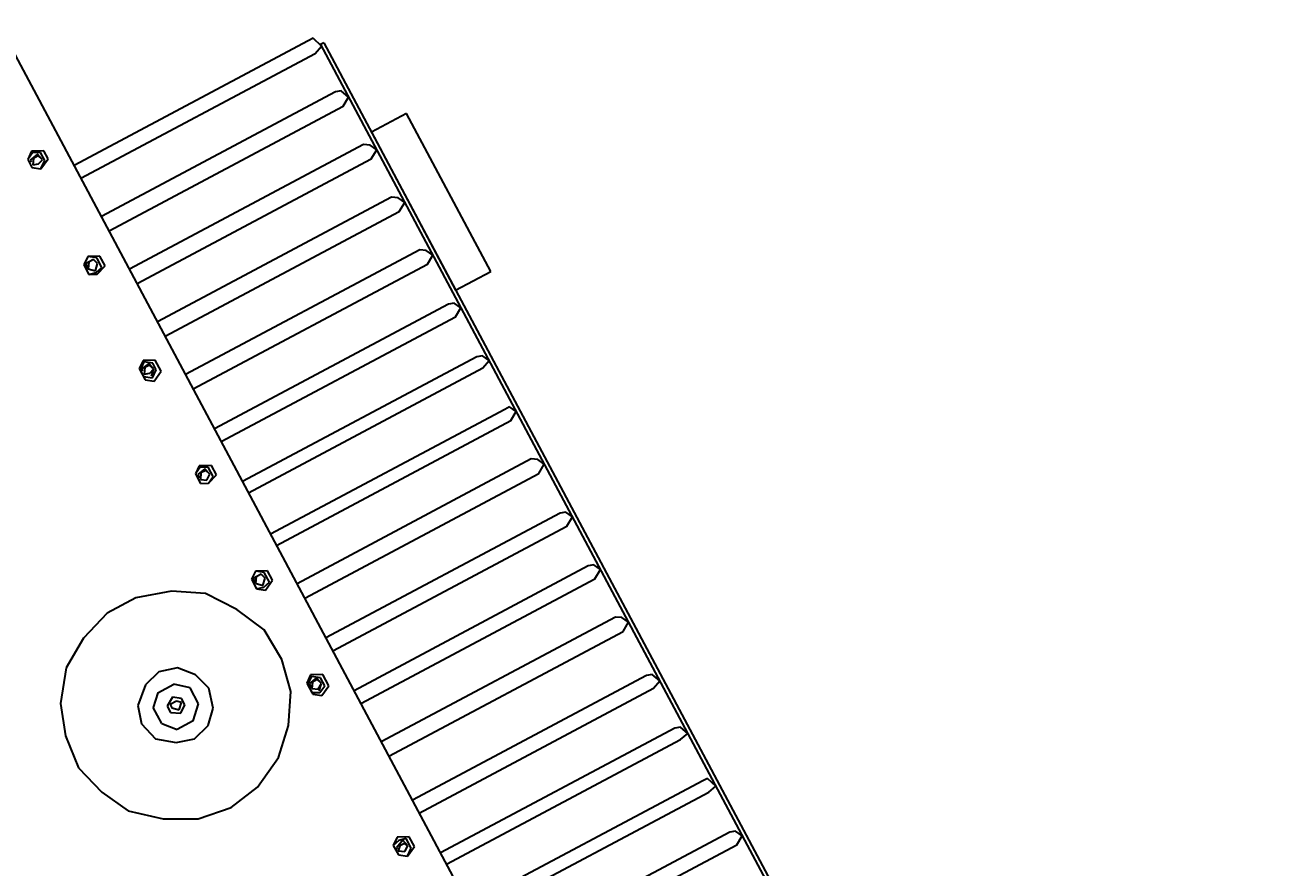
# Model space of a CAD drawing. Extents: x 5370511 to 5386565, y 1010429 to 1053793.
# Drawn here: x 5379991.437 to 5379993.08, y 1040738.265 to 1040739.375 of the extents above; entities that cross this region are included whole.
import ezdxf
from ezdxf import colors
from ezdxf.entities.mleader import LeaderData, LeaderLine
from ezdxf.math import Vec2, Vec3

# ---------------------------------------------------------------- set-up
doc = ezdxf.new("R2010")
doc.units = 0
doc.layers.get('0').update_dxf_attribs({"linetype": 'CONTINUOUS'})
for name, color, linetype, lineweight in [('ЭС (09)', 7, 'CONTINUOUS', 13), ('ЭС (тонкий)', 7, 'CONTINUOUS', 25), ('ЭС сети', 1, 'CONTINUOUS', 50)]:
    doc.layers.add(name, color=color, linetype=linetype, lineweight=lineweight)
doc.styles.add('ГОСТ_НИПИ', font='gost_nipi.shx', dxfattribs={"oblique": 15})

# ---------------------------------------------------------------- blocks, each defined once
blk = doc.blocks.new('A$C073B76A8')
at = {"layer": 'ЭС (09)', "ltscale": 0.35, "transparency": 33554687}
h = blk.add_hatch(dxfattribs=at)
h.set_pattern_fill('ANSI37', color=256, scale=0.4999999999999999, angle=-210.0000000000104)
h.set_pattern_definition([(194.9999999999895, (9382.436294134515, -8685.7157042559), (0.4108752340999714, -1.533407249233971), []), (284.9999999999895, (9382.436294134515, -8685.7157042559), (1.533407249233971, 0.4108752340999714), [])])
h.paths.add_polyline_path([(0, 0), (0.7500000000019895, 1.299038105675493), (-14.99010720082833, 10.38659323515151), (-15.74010720082845, 9.087555129475618)])
at = {"transparency": 33554687}
for p, q in [((-14.99010720082833, 10.38659323515151), (-15.74010720082873, 9.087555129475106)), ((0.7500000000019895, 1.299038105675493), (-14.99010720082839, 10.38659323515145))]:
    blk.add_line(p, q, dxfattribs=at)
at = {"linetype": 'Continuous', "transparency": 33554687}
for p, q in [((-15.74010720082725, 9.087555129477664), (0, 0)), ((0, 0), (0.7500000000019895, 1.299038105675493))]:
    blk.add_line(p, q, dxfattribs=at)
blk = doc.blocks.new('A$C277B5DBA')
for points in [[(-7.161476594470756, 3.716365231989563), (-7.161476594470727, 30.68098132412837)], [(-6.898512179153201, 29.08406691075732), (-6.755077043525802, 29.15557054120672)], [(-6.898512179153201, 28.9648941933416), (-6.898512179153201, 29.08406691075732)], [(-6.850700467277477, 29.08406691075732), (-6.755077043525802, 29.13173599772359)], [(-6.850700467277477, 28.9648941933416), (-6.850700467277477, 29.08406691075732)], [(-6.826794611339565, 28.98872873682468), (-6.802888755401611, 29.08406691075732)], [(-6.802888755401611, 29.08406691075732), (-6.683359475711896, 29.06023236727425)], [(-6.755077043525802, 29.15557054120672), (-6.659453619773998, 29.08406691075732)], [(-6.755077043525802, 29.13173599772359), (-6.659453619773998, 29.08406691075732)], [(-6.659453619773998, 29.08406691075732), (-6.659453619773998, 28.9648941933416)], [(-6.659453619773998, 29.08406691075732), (-6.659453619773998, 28.9648941933416)], [(-6.755077043525802, 28.8933905628922), (-6.898512179153201, 28.9648941933416)], [(-6.755077043525802, 28.8933905628922), (-6.850700467277477, 28.9648941933416)], [(-6.826794611339565, 28.98872873682468), (-6.802888755401611, 29.06023236727425)], [(-6.755077043525802, 28.9648941933416), (-6.826794611339565, 28.98872873682468)], [(-6.755077043525802, 28.9648941933416), (-6.826794611339565, 28.98872873682468)], [(-6.802888755401611, 29.06023236727425), (-6.731171187587719, 29.06023236727425)], [(-6.683359475711896, 28.98872873682468), (-6.755077043525802, 28.9648941933416)], [(-6.659453619773998, 28.9648941933416), (-6.755077043525802, 28.8933905628922)], [(-6.659453619773998, 28.9648941933416), (-6.755077043525802, 28.8933905628922)], [(-6.731171187587719, 29.06023236727425), (-6.683359475711896, 28.98872873682468)], [(-6.683359475711896, 29.06023236727425), (-6.683359475711896, 29.03639782379106)], [(-10.82407840891346, 28.60737604109432), (-10.82407840891348, 5.766135971540372)], [(-10.82407840891346, 28.60737604109432), (-10.77626669703757, 28.60737604109432)], [(-10.77626669703757, 28.58354149761119), (-10.72845498516178, 28.72654875851016)], [(-10.77626669703757, 28.60737604109432), (-10.77626669703758, 5.766135971540372)], [(-10.72845498516178, 28.72654875851016), (-10.6567374173479, 28.72654875851016)], [(-10.6567374173479, 28.72654875851016), (-7.161476594470727, 28.72654875851016)], [(-10.6567374173479, 28.53587241064498), (-10.77626669703757, 28.58354149761119)], [(-7.161476594470727, 28.53587241064498), (-10.6567374173479, 28.53587241064498)], [(-10.77626669703757, 27.82083610615053), (-10.72845498516178, 27.94000882356614)], [(-10.72845498516178, 27.94000882356614), (-10.6567374173479, 27.96384336704933)], [(-10.6567374173479, 27.96384336704933), (-7.161476594470727, 27.96384336704933)], [(-10.6567374173479, 27.74933247570085), (-10.77626669703757, 27.82083610615053)], [(-7.161476594470727, 27.74933247570085), (-10.6567374173479, 27.74933247570085)], [(-6.898512179153201, 27.51098704086946), (-6.755077043525802, 27.58249067131886)], [(-6.898512179153201, 27.36797977997049), (-6.898512179153201, 27.51098704086946)], [(-6.850700467277477, 27.51098704086946), (-6.755077043525802, 27.58249067131886)], [(-6.850700467277477, 27.36797977997049), (-6.850700467277477, 27.51098704086946)], [(-6.826794611339565, 27.43948341042), (-6.802888755401611, 27.51098704086946)], [(-6.826794611339565, 27.43948341042), (-6.802888755401611, 27.51098704086946)], [(-6.755077043525802, 27.36797977997049), (-6.826794611339565, 27.43948341042)], [(-6.755077043525802, 27.36797977997049), (-6.826794611339565, 27.43948341042)], [(-6.802888755401611, 27.51098704086946), (-6.731171187587719, 27.51098704086946)], [(-6.802888755401611, 27.51098704086946), (-6.683359475711896, 27.51098704086946)], [(-6.755077043525802, 27.58249067131886), (-6.659453619773998, 27.51098704086946)], [(-6.755077043525802, 27.58249067131886), (-6.659453619773998, 27.51098704086946)], [(-6.683359475711896, 27.43948341042), (-6.755077043525802, 27.36797977997049)], [(-6.731171187587719, 27.51098704086946), (-6.683359475711896, 27.43948341042)], [(-6.683359475711896, 27.51098704086946), (-6.683359475711896, 27.43948341042)], [(-6.659453619773998, 27.51098704086946), (-6.659453619773998, 27.36797977997049)], [(-6.659453619773998, 27.51098704086946), (-6.659453619773998, 27.36797977997049)], [(-11.35000723954811, 24.91302180120613), (-11.35000723954811, 27.27264160603784)], [(-11.35000723954811, 27.27264160603784), (-10.82407840891346, 27.27264160603784)], [(-10.82407840891346, 27.27264160603784), (-10.82407840891346, 24.91302180120613)], [(-6.755077043525802, 27.32031069300422), (-6.898512179153201, 27.36797977997049)], [(-6.755077043525802, 27.34414523648747), (-6.850700467277477, 27.36797977997049)], [(-6.659453619773998, 27.36797977997049), (-6.755077043525802, 27.34414523648747)], [(-6.659453619773998, 27.36797977997049), (-6.755077043525802, 27.32031069300422)], [(-10.77626669703757, 27.03429617120651), (-10.72845498516178, 27.12963434513916)], [(-10.72845498516178, 27.12963434513916), (-10.6567374173479, 27.17730343210531)], [(-10.6567374173479, 27.17730343210531), (-7.161476594470727, 27.17730343210531)], [(-10.6567374173479, 26.96279254075706), (-10.77626669703757, 27.03429617120651)], [(-7.161476594470727, 26.96279254075706), (-10.6567374173479, 26.96279254075706)], [(-10.77626669703757, 26.2477562362625), (-10.72845498516178, 26.34309441019503)], [(-10.72845498516178, 26.34309441019503), (-10.6567374173479, 26.39076349716141)], [(-10.6567374173479, 26.39076349716141), (-7.161476594470727, 26.39076349716141)], [(-10.6567374173479, 26.17625260581315), (-10.77626669703757, 26.2477562362625)], [(-7.161476594470727, 26.17625260581315), (-10.6567374173479, 26.17625260581315)], [(-6.898512179153201, 25.96174171446473), (-6.755077043525802, 26.03324534491413)], [(-6.898512179153201, 25.7948999100828), (-6.898512179153201, 25.96174171446473)], [(-6.850700467277477, 25.93790717098148), (-6.755077043525802, 26.00941080143111)], [(-6.826794611339565, 25.86640354053203), (-6.802888755401611, 25.96174171446473)], [(-6.802888755401611, 25.96174171446473), (-6.683359475711896, 25.93790717098148)], [(-6.755077043525802, 26.03324534491413), (-6.659453619773998, 25.96174171446473)], [(-6.755077043525802, 26.00941080143111), (-6.659453619773998, 25.93790717098148)], [(-6.659453619773998, 25.96174171446473), (-6.659453619773998, 25.7948999100828)], [(-6.755077043525802, 25.72339627963323), (-6.898512179153201, 25.7948999100828)], [(-6.850700467277477, 25.84256899704895), (-6.850700467277477, 25.93790717098148)], [(-6.755077043525802, 25.77106536659949), (-6.850700467277477, 25.84256899704895)], [(-6.826794611339565, 25.86640354053203), (-6.802888755401611, 25.93790717098148)], [(-6.755077043525802, 25.84256899704895), (-6.826794611339565, 25.86640354053203)], [(-6.755077043525802, 25.7948999100828), (-6.826794611339565, 25.86640354053203)], [(-6.802888755401611, 25.93790717098148), (-6.731171187587719, 25.93790717098148)], [(-6.683359475711896, 25.86640354053203), (-6.755077043525802, 25.84256899704895)], [(-6.659453619773998, 25.84256899704895), (-6.755077043525802, 25.77106536659949)], [(-6.659453619773998, 25.7948999100828), (-6.755077043525802, 25.72339627963323)], [(-6.731171187587719, 25.93790717098148), (-6.683359475711896, 25.86640354053203)], [(-6.683359475711896, 25.93790717098148), (-6.683359475711896, 25.91407262749841)], [(-6.659453619773998, 25.93790717098148), (-6.659453619773998, 25.84256899704895)], [(-10.77626669703757, 25.46121630131859), (-10.72845498516178, 25.55655447525118)], [(-10.72845498516178, 25.55655447525118), (-10.6567374173479, 25.60422356221739)], [(-10.6567374173479, 25.60422356221739), (-7.161476594470727, 25.60422356221739)], [(-10.6567374173479, 25.38971267086908), (-10.77626669703757, 25.46121630131859)], [(-7.161476594470727, 25.38971267086908), (-10.6567374173479, 25.38971267086908)], [(-10.82407840891346, 24.91302180120613), (-11.35000723954811, 24.91302180120613)], [(-10.77626669703757, 24.6746763663748), (-10.72845498516178, 24.77001454030739)], [(-10.6567374173479, 24.60317273592518), (-10.77626669703757, 24.6746763663748)], [(-10.72845498516178, 24.77001454030739), (-10.6567374173479, 24.79384908379041)], [(-10.6567374173479, 24.79384908379041), (-7.161476594470727, 24.79384908379041)], [(-7.161476594470727, 24.60317273592518), (-10.6567374173479, 24.60317273592518)], [(-6.898512179153201, 24.38866184457687), (-6.755077043525802, 24.46016547502632)], [(-6.898512179153201, 24.24565458367795), (-6.898512179153201, 24.38866184457687)], [(-6.850700467277477, 24.38866184457687), (-6.755077043525802, 24.43633093154313)], [(-6.850700467277477, 24.24565458367795), (-6.850700467277477, 24.38866184457687)], [(-6.826794611339565, 24.29332367064428), (-6.802888755401611, 24.38866184457687)], [(-6.826794611339565, 24.29332367064428), (-6.802888755401611, 24.36482730109362)], [(-6.802888755401611, 24.38866184457687), (-6.683359475711896, 24.36482730109362)], [(-6.802888755401611, 24.36482730109362), (-6.731171187587719, 24.36482730109362)], [(-6.755077043525802, 24.46016547502632), (-6.659453619773998, 24.38866184457687)], [(-6.755077043525802, 24.43633093154313), (-6.659453619773998, 24.38866184457687)], [(-6.731171187587719, 24.36482730109362), (-6.683359475711896, 24.29332367064428)], [(-6.683359475711896, 24.36482730109362), (-6.683359475711896, 24.31715821412741)], [(-6.659453619773998, 24.38866184457687), (-6.659453619773998, 24.24565458367795)], [(-6.659453619773998, 24.38866184457687), (-6.659453619773998, 24.24565458367795)], [(-6.755077043525802, 24.19798549671157), (-6.898512179153201, 24.24565458367795)], [(-6.755077043525802, 24.19798549671157), (-6.850700467277477, 24.24565458367795)], [(-6.755077043525802, 24.24565458367795), (-6.826794611339565, 24.29332367064428)], [(-6.755077043525802, 24.24565458367795), (-6.826794611339565, 24.29332367064428)], [(-6.683359475711896, 24.29332367064428), (-6.755077043525802, 24.24565458367795)], [(-6.659453619773998, 24.24565458367795), (-6.755077043525802, 24.19798549671157)], [(-6.659453619773998, 24.24565458367795), (-6.755077043525802, 24.19798549671157)], [(-10.72845498516178, 23.98347460536321), (-10.6567374173479, 24.00730914884651)], [(-10.6567374173479, 24.00730914884651), (-7.161476594470727, 24.00730914884651)], [(-10.77626669703757, 23.88813643143067), (-10.72845498516178, 23.98347460536321)], [(-10.6567374173479, 23.84046734446441), (-10.77626669703757, 23.88813643143067)], [(-7.161476594470727, 23.84046734446441), (-10.6567374173479, 23.84046734446441)], [(-10.77626669703757, 23.12543103996985), (-10.72845498516178, 23.22076921390255)], [(-10.72845498516178, 23.22076921390255), (-10.6567374173479, 23.22076921390255)], [(-10.6567374173479, 23.22076921390255), (-7.161476594470727, 23.22076921390255)], [(-6.037901365387512, 22.93475469210478), (-5.655407670380413, 23.17310012693623)], [(-5.655407670380413, 23.17310012693623), (-5.201196407559507, 23.31610738783514)], [(-5.201196407559507, 23.31610738783514), (-4.770891000676585, 23.31610738783514)], [(-4.770891000676585, 23.31610738783514), (-4.340585593793804, 23.17310012693623)], [(-4.340585593793804, 23.17310012693623), (-3.958091898786762, 22.93475469210478)], [(-10.6567374173479, 23.05392740952039), (-10.77626669703757, 23.12543103996985)], [(-7.161476594470727, 23.05392740952039), (-10.6567374173479, 23.05392740952039)], [(-6.898512179153201, 22.81558197468883), (-6.755077043525802, 22.88708560513835)], [(-6.850700467277477, 22.81558197468883), (-6.755077043525802, 22.88708560513835)], [(-6.755077043525802, 22.88708560513835), (-6.659453619773998, 22.81558197468883)], [(-6.755077043525802, 22.88708560513835), (-6.659453619773998, 22.81558197468883)], [(-6.300865780704854, 22.55340199637443), (-6.037901365387512, 22.93475469210478)], [(-3.958091898786762, 22.93475469210478), (-3.671221627531366, 22.55340199637443)], [(-6.898512179153201, 22.67257471379003), (-6.898512179153201, 22.81558197468883)], [(-6.755077043525802, 22.60107108334069), (-6.898512179153201, 22.67257471379003)], [(-6.850700467277477, 22.67257471379003), (-6.850700467277477, 22.81558197468883)], [(-6.755077043525802, 22.64874017030684), (-6.850700467277477, 22.67257471379003)], [(-6.826794611339565, 22.74407834423955), (-6.802888755401611, 22.81558197468883)], [(-6.826794611339565, 22.74407834423955), (-6.802888755401611, 22.81558197468883)], [(-6.755077043525802, 22.67257471379003), (-6.826794611339565, 22.74407834423955)], [(-6.755077043525802, 22.67257471379003), (-6.826794611339565, 22.74407834423955)], [(-6.802888755401611, 22.81558197468883), (-6.731171187587719, 22.81558197468883)], [(-6.802888755401611, 22.81558197468883), (-6.683359475711896, 22.81558197468883)], [(-6.683359475711896, 22.74407834423955), (-6.755077043525802, 22.67257471379003)], [(-6.659453619773998, 22.67257471379003), (-6.755077043525802, 22.64874017030684)], [(-6.659453619773998, 22.67257471379003), (-6.755077043525802, 22.60107108334069)], [(-6.731171187587719, 22.81558197468883), (-6.683359475711896, 22.74407834423955)], [(-6.683359475711896, 22.81558197468883), (-6.683359475711896, 22.74407834423955)], [(-6.659453619773998, 22.81558197468883), (-6.659453619773998, 22.67257471379003)], [(-6.659453619773998, 22.81558197468883), (-6.659453619773998, 22.67257471379003)], [(-6.492112628208289, 22.14821475716077), (-6.300865780704854, 22.55340199637443)], [(-3.671221627531366, 22.55340199637443), (-3.527786491903925, 22.14821475716077)], [(-10.77626669703757, 22.33889110502594), (-10.72845498516178, 22.43422927895853)], [(-10.72845498516178, 22.43422927895853), (-10.6567374173479, 22.48189836592474)], [(-10.6567374173479, 22.48189836592474), (-7.161476594470727, 22.48189836592474)], [(-10.6567374173479, 22.26738747457649), (-10.77626669703757, 22.33889110502594)], [(-7.161476594470727, 22.26738747457649), (-10.6567374173479, 22.26738747457649)], [(-5.416349111001097, 22.0528765832282), (-5.249008119435473, 22.24355293109341)], [(-5.249008119435473, 22.24355293109341), (-5.009949560055901, 22.31505656154292)], [(-5.009949560055901, 22.31505656154292), (-4.770891000676585, 22.24355293109341)], [(-4.770891000676585, 22.24355293109341), (-4.555738297235365, 22.0528765832282)], [(-6.516018484146272, 21.69535843098104), (-6.492112628208289, 22.14821475716077)], [(-5.488066678814903, 21.81453114839668), (-5.416349111001097, 22.0528765832282)], [(-5.272913975373541, 21.93370386581243), (-5.105572983807832, 22.07671112671142)], [(-4.866514424428516, 22.07671112671142), (-5.105572983807832, 22.07671112671142)], [(-4.866514424428516, 22.07671112671142), (-4.723079288800903, 21.93370386581243)], [(-4.555738297235365, 22.0528765832282), (-4.484020729421474, 21.81453114839668)], [(-3.527786491903925, 22.14821475716077), (-3.479974780028016, 21.69535843098104)], [(-5.272913975373541, 21.69535843098104), (-5.272913975373541, 21.93370386581243)], [(-5.105572983807832, 21.86220023536305), (-5.009949560055901, 21.93370386581243)], [(-5.105572983807832, 21.76686206143032), (-5.105572983807832, 21.86220023536305)], [(-5.081667127869906, 21.81453114839668), (-5.033855415994111, 21.86220023536305)], [(-5.033855415994111, 21.86220023536305), (-4.938231992242322, 21.86220023536305)], [(-5.009949560055901, 21.93370386581243), (-4.890420280366413, 21.86220023536305)], [(-4.938231992242322, 21.86220023536305), (-4.938231992242322, 21.81453114839668)], [(-4.890420280366413, 21.86220023536305), (-4.890420280366413, 21.76686206143032)], [(-4.723079288800903, 21.69535843098104), (-4.723079288800903, 21.93370386581243)], [(-6.420395060394512, 21.26633664828427), (-6.516018484146272, 21.69535843098104)], [(-5.416349111001097, 21.55235117008201), (-5.488066678814903, 21.81453114839668)], [(-5.105572983807832, 21.52851662659891), (-5.272913975373541, 21.69535843098104)], [(-5.009949560055901, 21.69535843098104), (-5.105572983807832, 21.76686206143032)], [(-5.009949560055901, 21.74302751794733), (-5.081667127869906, 21.81453114839668)], [(-4.938231992242322, 21.81453114839668), (-5.009949560055901, 21.74302751794733)], [(-4.890420280366413, 21.76686206143032), (-5.009949560055901, 21.69535843098104)], [(-4.723079288800903, 21.69535843098104), (-4.866514424428516, 21.52851662659891)], [(-4.484020729421474, 21.81453114839668), (-4.555738297235365, 21.55235117008201)], [(-3.479974780028016, 21.69535843098104), (-3.599504059717617, 21.26633664828427)], [(-10.77626669703757, 21.55235117008204), (-10.72845498516178, 21.64768934401466)], [(-10.6567374173479, 21.48084753963247), (-10.77626669703757, 21.55235117008204)], [(-10.72845498516178, 21.64768934401466), (-10.6567374173479, 21.67152388749782)], [(-10.6567374173479, 21.67152388749782), (-7.161476594470727, 21.67152388749782)], [(-5.249008119435473, 21.3855093657), (-5.416349111001097, 21.55235117008201)], [(-5.105572983807832, 21.52851662659891), (-4.866514424428516, 21.52851662659891)], [(-4.555738297235365, 21.55235117008201), (-4.770891000676585, 21.3855093657)], [(-7.161476594470727, 21.48084753963247), (-10.6567374173479, 21.48084753963247)], [(-5.009949560055901, 21.31400573525051), (-5.249008119435473, 21.3855093657)], [(-4.770891000676585, 21.3855093657), (-5.009949560055901, 21.31400573525051)], [(-6.898512179153201, 21.26633664828413), (-6.755077043525802, 21.33784027873364)], [(-6.898512179153201, 21.09949484390214), (-6.898512179153201, 21.26633664828413)], [(-6.850700467277477, 21.24250210480103), (-6.755077043525802, 21.31400573525048)], [(-6.850700467277477, 21.12332938738539), (-6.850700467277477, 21.24250210480103)], [(-6.826794611339565, 21.17099847435166), (-6.802888755401611, 21.26633664828413)], [(-6.826794611339565, 21.17099847435166), (-6.802888755401611, 21.24250210480103)], [(-6.802888755401611, 21.26633664828413), (-6.683359475711896, 21.24250210480103)], [(-6.802888755401611, 21.24250210480103), (-6.731171187587719, 21.24250210480103)], [(-6.755077043525802, 21.33784027873364), (-6.659453619773998, 21.26633664828413)], [(-6.755077043525802, 21.31400573525048), (-6.659453619773998, 21.24250210480103)], [(-6.731171187587719, 21.24250210480103), (-6.683359475711896, 21.17099847435166)], [(-6.683359475711896, 21.24250210480103), (-6.683359475711896, 21.17099847435166)], [(-6.659453619773998, 21.26633664828413), (-6.659453619773998, 21.09949484390214)], [(-6.659453619773998, 21.24250210480103), (-6.659453619773998, 21.12332938738539)], [(-6.181336501015195, 20.88498395255389), (-6.420395060394512, 21.26633664828427)], [(-3.599504059717617, 21.26633664828427), (-3.790750907221167, 20.88498395255389)], [(-6.755077043525802, 21.02799121345272), (-6.898512179153201, 21.09949484390214)], [(-6.755077043525802, 21.07566030041898), (-6.850700467277477, 21.12332938738539)], [(-6.755077043525802, 21.12332938738539), (-6.826794611339565, 21.17099847435166)], [(-6.755077043525802, 21.09949484390214), (-6.826794611339565, 21.17099847435166)], [(-6.683359475711896, 21.17099847435166), (-6.755077043525802, 21.12332938738539)], [(-6.659453619773998, 21.12332938738539), (-6.755077043525802, 21.07566030041898)], [(-6.659453619773998, 21.09949484390214), (-6.755077043525802, 21.02799121345272)], [(-10.72845498516178, 20.86114940907073), (-10.6567374173479, 20.88498395255377)], [(-10.6567374173479, 20.88498395255377), (-7.161476594470727, 20.88498395255377)], [(-5.870560373821903, 20.57513488727299), (-6.181336501015195, 20.88498395255389)], [(-3.790750907221167, 20.88498395255389), (-4.149338746290198, 20.57513488727299)], [(-10.77626669703757, 20.76581123513802), (-10.72845498516178, 20.86114940907073)], [(-10.6567374173479, 20.69430760468865), (-10.77626669703757, 20.76581123513802)], [(-7.161476594470727, 20.69430760468865), (-10.6567374173479, 20.69430760468865)], [(-5.440254966939008, 20.36062399592465), (-5.870560373821903, 20.57513488727299)], [(-4.149338746290198, 20.57513488727299), (-4.555738297235365, 20.36062399592465)], [(-5.009949560055901, 20.28912036547519), (-5.440254966939008, 20.36062399592465)], [(-4.555738297235365, 20.36062399592465), (-5.009949560055901, 20.28912036547519)], [(-10.77626669703758, 19.97927130019418), (-10.72845498516179, 20.07460947412677)], [(-10.72845498516179, 20.07460947412677), (-10.65673741734793, 20.12227856109306)], [(-10.65673741734793, 20.12227856109306), (-7.161476594470756, 20.12227856109306)], [(-10.65673741734793, 19.90776766974469), (-10.77626669703758, 19.97927130019418)], [(-7.161476594470756, 19.90776766974469), (-10.65673741734793, 19.90776766974469)], [(-10.77626669703758, 19.10543675671099), (-10.72845498516179, 19.22460947412663)], [(-10.72845498516179, 19.22460947412663), (-10.65673741734793, 19.24844401760988)], [(-10.65673741734793, 19.24844401760988), (-7.161476594470756, 19.24844401760988)], [(-10.65673741734793, 19.05776766974459), (-10.77626669703758, 19.10543675671099)], [(-7.161476594470756, 19.05776766974459), (-10.65673741734793, 19.05776766974459)], [(-6.898512179153215, 18.84325677839619), (-6.755077043525816, 18.91476040884573)], [(-6.755077043525816, 18.91476040884573), (-6.659453619774013, 18.84325677839619)], [(-6.898512179153215, 18.70024951749736), (-6.898512179153215, 18.84325677839619)], [(-6.850700467277491, 18.84325677839619), (-6.755077043525816, 18.86709132187944)], [(-6.850700467277491, 18.70024951749736), (-6.850700467277491, 18.84325677839619)], [(-6.826794611339594, 18.74791860446363), (-6.802888755401639, 18.84325677839619)], [(-6.826794611339594, 18.74791860446363), (-6.802888755401639, 18.79558769142998)], [(-6.755077043525816, 18.70024951749736), (-6.826794611339594, 18.74791860446363)], [(-6.755077043525816, 18.70024951749736), (-6.826794611339594, 18.74791860446363)], [(-6.802888755401639, 18.84325677839619), (-6.68335947571191, 18.79558769142998)], [(-6.802888755401639, 18.79558769142998), (-6.731171187587734, 18.79558769142998)], [(-6.755077043525816, 18.86709132187944), (-6.659453619774013, 18.84325677839619)], [(-6.68335947571191, 18.74791860446363), (-6.755077043525816, 18.70024951749736)], [(-6.731171187587734, 18.79558769142998), (-6.68335947571191, 18.74791860446363)], [(-6.68335947571191, 18.79558769142998), (-6.68335947571191, 18.77175314794696)], [(-6.659453619774013, 18.84325677839619), (-6.659453619774013, 18.70024951749736)], [(-6.659453619774013, 18.84325677839619), (-6.659453619774013, 18.70024951749736)], [(-6.755077043525816, 18.62874588704799), (-6.898512179153215, 18.70024951749736)], [(-6.755077043525816, 18.62874588704799), (-6.850700467277491, 18.70024951749736)], [(-6.659453619774013, 18.70024951749736), (-6.755077043525816, 18.62874588704799)], [(-6.659453619774013, 18.70024951749736), (-6.755077043525816, 18.62874588704799)], [(-10.77626669703758, 18.31889682176698), (-10.72845498516179, 18.4380695391827)], [(-10.72845498516179, 18.4380695391827), (-10.65673741734793, 18.461904082666)], [(-10.65673741734793, 18.461904082666), (-7.161476594470756, 18.461904082666)], [(-10.65673741734793, 18.29506227828382), (-10.77626669703758, 18.31889682176698)], [(-7.161476594470756, 18.29506227828382), (-10.65673741734793, 18.29506227828382)], [(-10.77626669703758, 17.53235688682305), (-10.72845498516179, 17.67536414772193)], [(-10.72845498516179, 17.67536414772193), (-10.65673741734793, 17.67536414772193)], [(-10.65673741734793, 17.67536414772193), (-7.161476594470756, 17.67536414772193)], [(-10.65673741734793, 17.50852234333988), (-10.77626669703758, 17.53235688682305)], [(-7.161476594470756, 17.50852234333988), (-10.65673741734793, 17.50852234333988)], [(-10.77626669703758, 16.79348603884552), (-10.72845498516179, 16.88882421277803)], [(-10.65673741734793, 16.72198240839601), (-10.77626669703758, 16.79348603884552)], [(-10.72845498516179, 16.88882421277803), (-10.65673741734793, 16.91265875626107)], [(-10.65673741734793, 16.91265875626107), (-7.161476594470756, 16.91265875626107)], [(-7.161476594470756, 16.72198240839601), (-10.65673741734793, 16.72198240839601)]]:
    blk.add_lwpolyline(points)
blk = doc.blocks.new('*U522')
blk.add_blockref('A$C277B5DBA', (0, 0))
blk = doc.blocks.new('*U645')
at = {"layer": 'ЭС (тонкий)', "color": 253, "transparency": 33554687, "xscale": -1}
for name, p, rotation in [('A$C073B76A8', (223.0726281614677, -47.38197540435726), 356.7374675347008), ('*U522', (259.3518411583898, -74.32229632349959), 90)]:
    blk.add_blockref(name, p, dxfattribs=dict(at, rotation=rotation))
blk = doc.blocks.new('_None')

msp = doc.modelspace()

# ---------------------------------------------------------------- block references
at = {"layer": 'ЭС сети', "color": 1, "lineweight": 15, "xscale": 0.09999999999999999, "yscale": 0.09999999999999999, "zscale": 0.09999999999999999, "rotation": 298.0491553101125}
msp.add_blockref('*U645', (5379986.584096273, 1040762.701537619), dxfattribs=at)

# ---------------------------------------------------------------- next in the draw order: leaders
ml = msp.add_multileader_mtext('Standard')
ml.set_content('{\\Fgost_ful|c204;\\H1.00002x;2-х ярусная балка \\Pкабельной эстакады\\P\\f@Batang|b0|i0|c204|p18;\\H0.99998x;\\Q0;□\\fMS Shell Dlg 2|b0|i0|c204|p0;\\H0.70833x;\\Q15; \\Fgost_ful|c204;\\H1.4118x;140х140х5}', color=256, style='ГОСТ_НИПИ')
ml.set_leader_properties()
ml.set_arrow_properties(name='NONE')
ml.build(insert=Vec2(0, 0))
ml.multileader.update_dxf_attribs({"text_left_attachment_type": 6, "text_right_attachment_type": 6, "dogleg_length": 0.36})
ctx = ml.context
ctx.base_point, ctx.char_height, ctx.landing_gap_size, ctx.plane_origin, ctx.plane_x_axis, ctx.plane_y_axis = Vec3(5380004.251443097, 1040770.189755749), 3, 0.5, Vec3(5379868.405246147, 1040806.268258186), Vec3(0.4702288900906857, -0.8825444979852755), Vec3(0.8825444979852755, 0.4702288900906857)
ctx.left_attachment, ctx.right_attachment, ctx.text_align_type = 6, 6, 1
notes = []
notes.append((ctx, [(0, (1, 1, 0), (5380004.082160697, 1040770.507471768), (0.4702288900906856, -0.8825444979852755), 0.36, [(2, [(5379979.142594306, 1040776.668047878), (5380000.367819382, 1040797.257666553), (5380044.410585798, 1040779.731318544)], 0, [])])]))
ctx.mtext.insert, ctx.mtext.text_direction, ctx.mtext.rotation, ctx.mtext.alignment, ctx.mtext.flow_direction = Vec3(5380015.287609178, 1040757.132507234), Vec3(0.4702288900906857, -0.8825444979852755), 5.201939092949404, 2, 5
for ctx, leaders in notes:
    for number, flags, end, landing, length, lines in leaders:
        leader = LeaderData()
        leader.index, (leader.has_last_leader_line, leader.has_dogleg_vector, leader.attachment_direction) = number, flags
        leader.last_leader_point, leader.dogleg_vector, leader.dogleg_length = Vec3(end), Vec3(landing), length
        for number, points, colour, breaks in lines:
            line = LeaderLine()
            line.index, line.vertices, line.color, line.breaks = number, Vec3.list(points), colors.encode_raw_color(colour), breaks
            leader.lines.append(line)
        ctx.leaders.append(leader)

doc.saveas('drawing.dxf')
